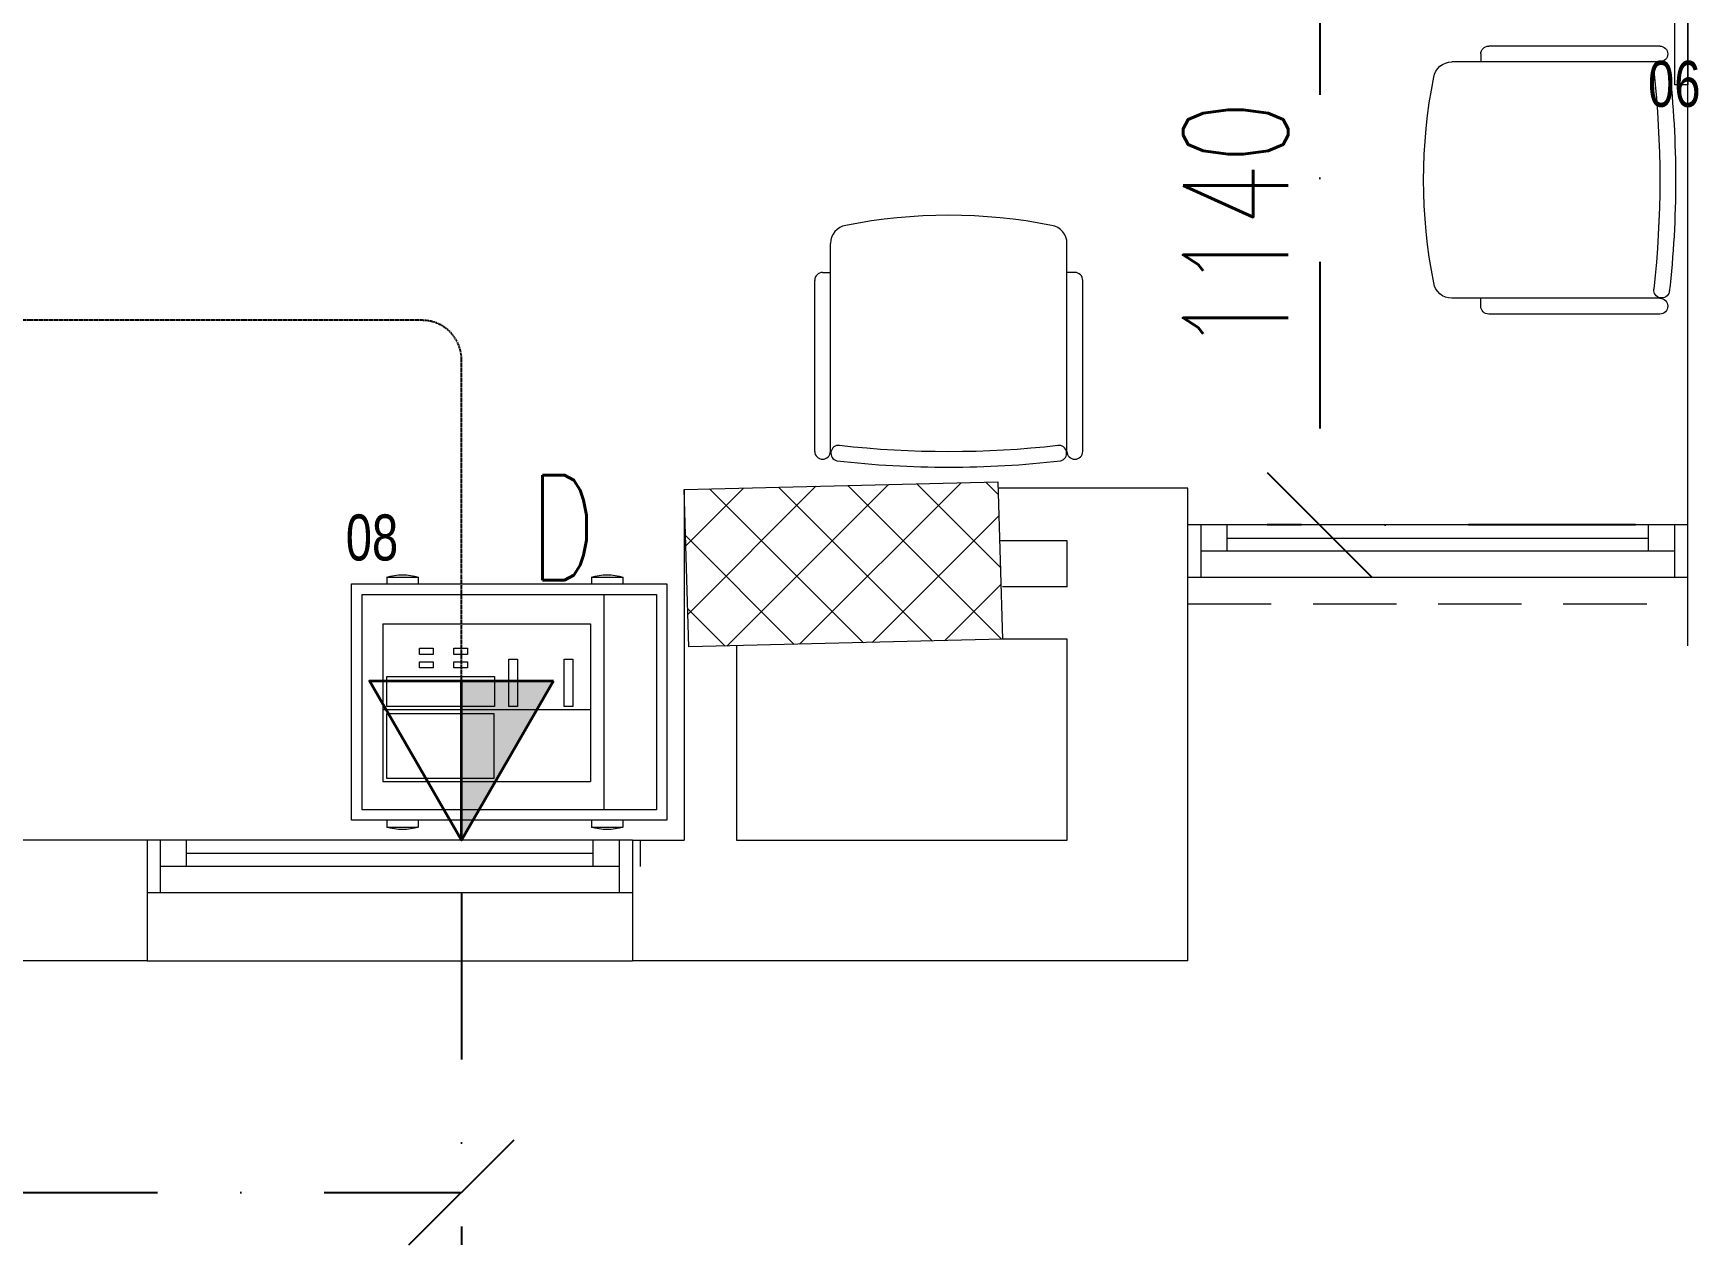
# Model space of a CAD drawing. Header units: inches. Extents: x -12418 to 57169, y -29325 to 19878.
# Drawn here: x 32801 to 35950, y -14238 to -11931 of the extents above; entities that cross this region are included whole.
import ezdxf

# ---------------------------------------------------------------- set-up
doc = ezdxf.new("R2010")
doc.units = ezdxf.units.IN
doc.header["$LTSCALE"] = 25
doc.header["$MEASUREMENT"] = 0
for name, pattern in [('00-Ground Floor$0$DASHED', [0.75, 0.5, -0.25]), ('00-Ground Floor$0$HIDDEN', [9.525, 6.35, -3.175]), ('00-Ground Floor$0$HIDDEN2', [0.1875, 0.125, -0.0625]), ('DASHDOT', [25.4, 12.7, -6.35, 0, -6.35]), ('HIDDEN', [9.525, 6.35, -3.175])]:
    doc.linetypes.add(name, pattern=pattern)
doc.layers.get('0').update_dxf_attribs({"color": 8})
doc.layers.get('Defpoints').update_dxf_attribs({"color": 8})
for name, color, linetype, lineweight in [('00-Ground Floor$0$72_EGR_EQP_TAG', 142, 'Continuous', 5), ('00-Ground Floor$0$Aluminum', 251, 'Continuous', 5), ('00-Ground Floor$0$C-HYDR-CTCH', 251, 'Continuous', 5), ('00-Ground Floor$0$Hatch', 254, 'Continuous', 5), ('00-Ground Floor$0$LOADING', 253, 'Continuous', 5), ('00-Ground Floor$0$Proj', 251, 'Continuous', 5), ('00-Ground Floor$0$Walls', 251, 'Continuous', 5), ('E-LITE-CLNG-CNDT', 6, 'DASHDOT', 35), ('T-DATA-DEVC-TYPE', 2, 'Continuous', 25), ('T-DATA-DIM', 251, 'DASHDOT', 25), ('T-DATA-DIM @ 100', 251, 'DASHDOT', 25), ('T-DATA-FLOR-COND', 40, 'HIDDEN', 25), ('T-DATA-WALL @ 100', 33, 'Continuous', 35)]:
    doc.layers.add(name, color=color, linetype=linetype, lineweight=lineweight)
doc.styles.add('00-Ground Floor$0$X3G_ENTITY_257CFD', font='swisscl.ttf', dxfattribs={"height": 200})
doc.styles.add('DC_Simplex', font='SIMPLEX.shx', dxfattribs={"width": 0.7})
doc.dimstyles.new('DevCad-MM', dxfattribs={"dimscale": 0.01, "dimtxt": 2, "dimasz": 2, "dimexe": 1, "dimexo": 1, "dimgap": 0.6, "dimtad": 1, "dimdec": 0, "dimrnd": 10, "dimzin": 1, "dimdsep": 46, "dimtxsty": 'DC_Simplex', "dimblk1": 'OBLIQUE', "dimblk2": 'OBLIQUE', "dimsah": 1, "dimcen": 3, "dimclrd": 256, "dimclre": 256, "dimclrt": 45, "dimadec": 0, "dimazin": 0, "dimtfac": 1, "dimtdec": 0, "dimtix": 1, "dimtmove": 2, "dimatfit": 2, "dimldrblk": 'OBLIQUE', "dimfxl": 1, "dimtolj": 1, "dimtzin": 0, "dimarcsym": 0})

# ---------------------------------------------------------------- blocks, each defined once
blk = doc.blocks.new('00-Ground Floor$0$GF21016-P')
at = {"layer": '00-Ground Floor$0$LOADING', "extrusion": (-1.24384e-09, -1.20261e-09, -1)}
for p, q in [((0.0128, 0.0179), (0.0128, 0.4136)), ((0.4628, 0.0179), (0.4628, 0.4136)), ((-0.0022, 0.3585), (0.0128, 0.3585)), ((0.4778, 0.3585), (0.4628, 0.3585)), ((-0.0172, 0.0179), (-0.0172, 0.3435)), ((0.4928, 0.0179), (0.4928, 0.3435)), ((0.4778, 0.0029), (0.4778, 0.0029))]:
    blk.add_line(p, q, dxfattribs=at)
for centre, radius, start, end in [((-0.2378, -0.5362), 1.0036, 78.7568, 101.2432), ((-0.0478, 0.4136), 0.035, 0, 80.6557), ((-0.4278, 0.4136), 0.035, 99.3443, 180), ((0.0022, 0.3435), 0.015, 0, 90), ((-0.4778, 0.3435), 0.015, 90, 180), ((0.0022, 0.0179), 0.015, 270, 0), ((0.0022, 0.0179), 0.015, 180, 270), ((-0.0284, 0.0145), 0.015, 284.3864, 95.5209), ((-0.2378, 1.8734), 1.8855, 263.5119, 276.4881), ((-0.2378, 1.8928), 1.8749, 263.6341, 276.3659), ((-0.4471, 0.0145), 0.015, 84.4791, 255.6136), ((-0.4778, 0.0179), 0.015, 270, 0), ((-0.4778, 0.0179), 0.015, 180, 270)]:
    blk.add_arc(centre, radius, start, end, dxfattribs=at)
blk = doc.blocks.new('00-Ground Floor$0$HF10647-P')
for p, q in [((0.6, 0.45), (0, 0.45)), ((0, 0.45), (0, 0)), ((0.0669, 0.45), (0.0669, 0.4629)), ((0.0669, 0.4629), (0.1269, 0.4629)), ((0.1269, 0.45), (0.1269, 0.4629)), ((0.4562, 0.45), (0.4562, 0.4629)), ((0.4562, 0.4629), (0.5162, 0.4629)), ((0.5162, 0.45), (0.5162, 0.4629)), ((0.6, 0), (0.6, 0.45)), ((0.02, 0.43), (0.02, 0.02)), ((0.58, 0.43), (0.02, 0.43)), ((0.58, 0.02), (0.58, 0.43)), ((0, 0), (0.6, 0)), ((0.02, 0.02), (0.58, 0.02)), ((0.0669, -0.0124), (0.0669, 0)), ((0.1269, -0.0124), (0.1269, 0)), ((0.4562, -0.0124), (0.4562, 0)), ((0.5162, -0.0124), (0.5162, 0)), ((0.0669, -0.0124), (0.1269, -0.0124)), ((0.4562, -0.0124), (0.5162, -0.0124))]:
    blk.add_line(p, q)
at = {"linetype": '00-Ground Floor$0$DASHED'}
blk.add_line((0.48, 0.02), (0.48, 0.43), dxfattribs=at)
for centre, start, end in [((0.0969, 0.3754), 71.0754, 108.9246), ((0.4862, 0.3754), 71.0754, 108.9246), ((0.0969, 0.0751), 251.0754, 288.9246), ((0.4862, 0.0751), 251.0754, 288.9246)]:
    blk.add_arc(centre, 0.0925, start, end)
blk = doc.blocks.new('00-Ground Floor$0$ME11129-P')
for p, q in [((0, 0.3), (0.395, 0.3)), ((0, 0), (0, 0.3)), ((0.395, 0), (0.395, 0.3)), ((0, 0.1631), (0.395, 0.1631)), ((0, 0), (0.395, 0))]:
    blk.add_line(p, q)
for points in [[(0.0075, 0.2943), (0.0075, 0.1703), (0.2112, 0.1703), (0.2112, 0.2943)], [(0.0075, 0.1574), (0.0075, 0.1), (0.2124, 0.1), (0.2124, 0.1574)], [(0.2393, 0.1574), (0.2393, 0.0673), (0.2557, 0.0673), (0.2557, 0.1574)], [(0.3447, 0.1574), (0.3447, 0.0673), (0.3611, 0.0673), (0.3611, 0.1574)], [(0.0696, 0.0837), (0.0696, 0.072), (0.0953, 0.072), (0.0953, 0.0837)], [(0.1351, 0.0837), (0.1351, 0.072), (0.1609, 0.072), (0.1609, 0.0837)], [(0.0696, 0.0579), (0.0696, 0.0462), (0.0953, 0.0462), (0.0953, 0.0579)], [(0.1351, 0.0579), (0.1351, 0.0462), (0.1609, 0.0462), (0.1609, 0.0579)]]:
    blk.add_lwpolyline(points, close=True)
blk = doc.blocks.new('00-Ground Floor$0$emergency trolley')
at = {"layer": '00-Ground Floor$0$LOADING', "lineweight": 0, "extrusion": (-8.32957e-23, -4.54131e-15, -1), "xscale": 1000, "yscale": 1000, "zscale": 1000, "rotation": 180.000000000946}
blk.add_blockref('00-Ground Floor$0$HF10647-P', (951241.3, -396513.1, 0), dxfattribs=at)
at = {"layer": '00-Ground Floor$0$LOADING', "linetype": '00-Ground Floor$0$HIDDEN2', "ltscale": 5000, "extrusion": (8.55145e-16, -4.19218e-15, -1), "xscale": 1000.000000000001, "yscale": 1000.000000000001, "zscale": 1000.000000000001, "rotation": 180.0001913008752}
blk.add_blockref('00-Ground Floor$0$ME11129-P', (951181.6, -396589.5, 0), dxfattribs=at)
blk = doc.blocks.new('00-Ground Floor$0$HF10037B-P')
at = {"layer": '00-Ground Floor$0$LOADING'}
for p, q in [((0.2459, 0.134), (0.1859, 0.134)), ((0.1859, 0.134), (0.1859, 0.109)), ((0.2459, 0.134), (0.2459, 0.109)), ((0.2459, 0.109), (0.1859, 0.109)), ((0, 0), (-0.0142, -0.0583)), ((0, 0), (0.0243, -0.0059)), ((0.0243, -0.0059), (0.01, -0.0642)), ((0.4071, -0.0094), (0.431, -0.0018)), ((0.4071, -0.0094), (0.4255, -0.0665)), ((0.431, -0.0018), (0.4493, -0.0589)), ((-0.0142, -0.0583), (0.01, -0.0642)), ((0.4069, -0.0417), (0.4165, -0.0387)), ((0.4255, -0.0665), (0.4493, -0.0589)), ((0.0524, -0.2725), (0.0674, -0.2525)), ((0.0524, -0.2725), (0.1004, -0.3085)), ((0.0674, -0.2525), (0.1154, -0.2885)), ((0.3125, -0.2897), (0.362, -0.2558)), ((0.3266, -0.3103), (0.3761, -0.2764)), ((0.3267, -0.268), (0.3323, -0.2763)), ((0.3761, -0.2764), (0.362, -0.2558)), ((0.1004, -0.3085), (0.1154, -0.2885)), ((0.3266, -0.3103), (0.3125, -0.2897))]:
    blk.add_line(p, q, dxfattribs=at)
for radius in [0.21, 0.1775]:
    blk.add_circle((0.2161, -0.1014), radius, dxfattribs=at)
for centre, radius, start, end in [((0.2159, 0.0465), 0.0925, 71.0754, 108.9246), ((0.2159, 0.1965), 0.0925, 251.0754, 288.9246), ((0.0779, -0.0499), 0.0925, 147.3419, 185.1912), ((-0.0678, -0.0143), 0.0925, 327.3419, 5.1912), ((0.4996, -0.0113), 0.0925, 178.8412, 216.6904), ((0.3568, -0.057), 0.0925, 358.8412, 36.6904), ((0.2161, -0.1014), 0.2, 303.6037, 17.3657), ((0.1289, -0.2205), 0.0925, 214.1875, 252.0368), ((0.0389, -0.3404), 0.0925, 34.1875, 72.0368), ((0.3867, -0.3449), 0.0925, 105.5121, 143.3614), ((0.3019, -0.2212), 0.0925, 285.5121, 323.3614)]:
    blk.add_arc(centre, radius, start, end, dxfattribs=at)
blk = doc.blocks.new('00-Ground Floor')
at = {"layer": '00-Ground Floor$0$Hatch'}
h = blk.add_hatch(dxfattribs=at)
h.set_pattern_fill('ANSI37', color=256, scale=30)
h.set_pattern_definition([(45, (-1981.42, -13099.68), (-67.35192, 67.35192), []), (135, (-1981.42, -13099.68), (-67.35192, -67.35192), [])])
h.paths.add_polyline_path([(48971.2, 8818.2), (48367.3, 8810.1), (48371.2, 8521.7), (48975.1, 8529.8)])
h.paths.add_polyline_path([(41810.5, 8810.5), (41227, 8805), (41207, 8513.7), (41790.5, 8519.1)])
h.paths.add_polyline_path([(27433.5, 8803.1), (26834.4, 8799), (26828.7, 8506), (27427.8, 8510)])
h.paths.add_polyline_path([(34618.7, 8805.3), (34017.5, 8797.8), (34009.3, 8512.1), (34610.5, 8519.6)])
h.paths.add_polyline_path([(20214.3, 8812.4), (19607.8, 8790.5), (19622.4, 8498), (20228.8, 8519.8)])
h.paths.add_polyline_path([(13477.7, 8802), (12255.7, 8825.9), (12249.3, 8529.8), (13471.3, 8505.8)])
h.paths.add_polyline_path([(13491.8, 1601.9), (12276.8, 1586.2), (12263.3, 1293.7), (13478.3, 1309.4)])
h.paths.add_polyline_path([(13465.7, -5591.3), (12262.6, -5607.3), (12256.9, -5900.3), (13460, -5884.3)])
h.paths.add_polyline_path([(13484.2, -12790), (12287.5, -12801.4), (12290.4, -13095.9), (13487, -13084.4)])
h.paths.add_polyline_path([(5849.2, -12787.9), (5245.6, -12791.6), (5256.3, -13077.1), (5859.8, -13073.4)])
h.paths.add_polyline_path([(5833.8, -5589.9), (5236.9, -5588.3), (5236.8, -5889.5), (5833.6, -5891)])
h.paths.add_polyline_path([(5843.6, 1599.7), (5224.3, 1600.9), (5213.7, 1298), (5833, 1296.7)])
h.paths.add_polyline_path([(5820.3, 8779.1), (5219.7, 8793.5), (5216, 8503.9), (5816.7, 8489.4)])
h.paths.add_polyline_path([(-1378.8, 8777.2), (-1981.4, 8799.9), (-1979.5, 8511.6), (-1376.9, 8488.9)])
h.paths.add_polyline_path([(-1371.1, -5601.1), (-1973.1, -5608.1), (-1969.7, -5899.7), (-1367.7, -5892.7)])
h.paths.add_polyline_path([(-1353.5, -12795.7), (-1951.9, -12796.7), (-1947.1, -13097.4), (-1348.7, -13096.4)])
h.paths.add_polyline_path([(20233.2, -12782.5), (19627.5, -12795.4), (19633.2, -13096.6), (20238.9, -13083.7)])
h.paths.add_polyline_path([(20226.6, -5590), (19632.3, -5607.6), (19634.4, -5904.1), (20228.7, -5886.6)])
h.paths.add_polyline_path([(20217.9, 1618), (19619, 1610.4), (19623, 1310.2), (20221.9, 1317.9)])
h.paths.add_polyline_path([(27418.3, 1602.8), (26816.3, 1607.5), (26820.6, 1315.3), (27422.5, 1310.7)])
h.paths.add_polyline_path([(27422, -5579.9), (26818.1, -5597.5), (26831.6, -5897.5), (27431.7, -5876.5)])
h.paths.add_polyline_path([(27438.1, -12795.9), (26834.3, -12789.3), (26831.9, -13075), (27435.7, -13081.6)])
h.paths.add_polyline_path([(34636.6, -12785.4), (34039.3, -12800), (34048.3, -13099.7), (34645.6, -13085.1)])
h.paths.add_polyline_path([(34629.3, -5597.1), (34028, -5595.2), (34029.2, -5892.4), (34630.4, -5894.3)])
h.paths.add_polyline_path([(34592.8, 1606.7), (34012, 1611.4), (34031.7, 1321.6), (34612.5, 1316.9)])
h.paths.add_polyline_path([(41796.2, 1606), (41198.6, 1619.8), (41200.6, 1327.8), (41798.2, 1314.1)])
h.paths.add_polyline_path([(41797.2, -5592.6), (41228.8, -5600.2), (41230.6, -5894.3), (41799, -5886.7)])
h.paths.add_polyline_path([(41834.3, -12789.7), (41229, -12792.4), (41230.4, -13096.9), (41835.6, -13094.3)])
h.paths.add_polyline_path([(49008.5, -12790.2), (48420.5, -12774.1), (48407.3, -13081.4), (48995.3, -13097.4)])
h.paths.add_polyline_path([(48992.7, -5590.8), (48389.5, -5589.7), (48387.5, -5886.2), (48990.7, -5887.3)])
at = {"layer": '00-Ground Floor$0$Aluminum'}
for p, q in [((35949.5, -12867.4, 0), (34998.1, -12867.4, 0)), ((35023.1, -12967.4, 0), (35023.1, -12867.4, 0)), ((35073.1, -12917.4, 0), (35073.1, -12867.4, 0)), ((35874.5, -12917.4, 0), (35874.5, -12867.4, 0)), ((35924.5, -12967.4, 0), (35924.5, -12867.4, 0)), ((35073.1, -12892.4, 0), (35874.5, -12892.4, 0)), ((35924.5, -12917.4, 0), (35023.1, -12917.4, 0)), ((35949.5, -12967.4, 0), (34998.1, -12967.4, 0)), ((33941.3, -13467.4, 0), (33017.9, -13467.4, 0)), ((33042.9, -13567.4, 0), (33042.9, -13467.4, 0)), ((33092.9, -13517.4, 0), (33092.9, -13467.4, 0)), ((33866.3, -13517.4, 0), (33866.3, -13467.4, 0)), ((33916.3, -13567.4, 0), (33916.3, -13467.4, 0)), ((33956.7, -13517.4, 0), (33956.7, -13467.4, 0)), ((33092.9, -13492.4, 0), (33866.3, -13492.4, 0)), ((33916.3, -13517.4, 0), (33042.9, -13517.4, 0)), ((33941.3, -13567.4, 0), (33017.9, -13567.4, 0)), ((33017.9, -13697.4, 0), (33941.3, -13697.4, 0))]:
    blk.add_line(p, q, dxfattribs=at)
at = {"layer": '00-Ground Floor$0$C-HYDR-CTCH', "flags": 128}
blk.add_lwpolyline([(34636.6, -12785.4), (34645.6, -13085.1), (34048.3, -13099.7), (34039.3, -12800), (34636.6, -12785.4)], dxfattribs=at)
at = {"layer": '00-Ground Floor$0$LOADING', "elevation": 0}
blk.add_lwpolyline([(35949.5, -12029.5), (35924.5, -12029.5), (35924.5, -11523.5), (35949.5, -11523.5), (35949.5, -12029.5)], dxfattribs=at)
at = {"layer": '00-Ground Floor$0$Proj', "linetype": '00-Ground Floor$0$HIDDEN'}
blk.add_line((34998.1, -13017.4, 0), (35949.5, -13017.4, 0), dxfattribs=at)
at = {"layer": '00-Ground Floor$0$Walls'}
for p, q in [((35949.5, -13097.4, 0), (35949.5, -10317.4, 0)), ((34039.3, -12800), (34039.3, -13467.4, 0)), ((34998.1, -12797.4, 0), (34637, -12797.4, 0)), ((34998.1, -13697.4, 0), (34998.1, -12797.4, 0)), ((34998.1, -13697.4, 0), (34998.1, -12797.4, 0)), ((34768.1, -12897.4, 0), (34640, -12897.4, 0)), ((34768.1, -12985.1, 0), (34768.1, -12897.4, 0)), ((34768.1, -12985.1, 0), (34645.6, -12985.1)), ((34139.3, -13097.5, 0), (34139.3, -13467.4, 0)), ((34768.1, -13085.1, 0), (34645.6, -13085.1)), ((34768.1, -13467.4, 0), (34768.1, -13085.1, 0)), ((33017.9, -13467.4, 0), (31449.5, -13467.4, 0)), ((33017.9, -13467.4, 0), (33017.9, -13697.4, 0)), ((33941.3, -13467.4, 0), (34039.3, -13467.4, 0)), ((33941.3, -13467.4, 0), (33941.3, -13697.4, 0)), ((34139.3, -13467.4, 0), (34768.1, -13467.4, 0)), ((33017.9, -13697.4, 0), (31049.5, -13697.4, 0)), ((34998.1, -13697.4, 0), (33941.3, -13697.4, 0)), ((34998.1, -13697.4, 0), (34031.7, -13697.4, 0))]:
    blk.add_line(p, q, dxfattribs=at)
at = {"layer": '00-Ground Floor$0$LOADING', "color": 1, "extrusion": (1.86519e-05, 4.75185e-05, 1), "xscale": 1000.000000000002, "yscale": 1000.000000000002, "zscale": -1000.000000000011, "rotation": 89.9999749024569}
blk.add_blockref('00-Ground Floor$0$GF21016-P', (35914, -12448.7, 0), dxfattribs=at)
at = {"layer": '00-Ground Floor$0$LOADING', "extrusion": (2.75759e-10, 1.16581e-09, -1), "xscale": -999.9999999999997, "yscale": 999.9999999999998, "zscale": 999.9999999999998, "rotation": 334.2186874640738}
blk.add_blockref('00-Ground Floor$0$HF10037B-P', (-32318.4, -12345.3, 0), dxfattribs=at)
at = {"layer": '00-Ground Floor$0$LOADING', "color": 1, "extrusion": (-2.67576e-11, 2.24019e-05, 1), "xscale": -1000.000000000003, "yscale": 1000.000000000003, "zscale": -1000.000000000003, "rotation": 2.511235307700588e-05}
blk.add_blockref('00-Ground Floor$0$GF21016-P', (34780.8, -12745.3, -0.3), dxfattribs=at)
at = {"layer": '00-Ground Floor$0$LOADING'}
blk.add_blockref('00-Ground Floor$0$emergency trolley', (984648.1, 383533.6, 0), dxfattribs=at)
at = {"layer": '00-Ground Floor$0$72_EGR_EQP_TAG', "char_height": 87.47, "attachment_point": 2, "style": '00-Ground Floor$0$X3G_ENTITY_257CFD'}
for s, insert in [('06', (35923.6, -11984, 0)), ('08', (33445.6, -12847.5, 0))]:
    blk.add_mtext(s, dxfattribs=dict(at, insert=insert))
blk = doc.blocks.new('*U37')
blk.add_hatch(color=254).paths.add_polyline_path([(-1.75, -3.031), (0, -3.031), (0, 0)])
blk.add_line((0, 0), (0, -3.031))
blk.add_lwpolyline([(-1.75, -3.031), (0, 0), (1.75, -3.031)], close=True)
at = {"layer": 'T-DATA-DEVC-TYPE', "style": 'DC_Simplex', "width": 0.7, "flags": 8}
blk.add_attdef('DC_TYPE', (2.682, 5.634), '', height=2, rotation=360, dxfattribs=at)
blk = doc.blocks.new('_OBLIQUE')
at = {"color": 0, "linetype": 'ByBlock'}
blk.add_line((-0.5, -0.5), (0.5, 0.5), dxfattribs=at)
blk = doc.blocks.new('*D170')
at = {"layer": 'Defpoints', "color": 0, "transparency": 16777216}
for p in [(31449.5, -13467.4, 0), (33616, -13467.6, 0), (33616, -14137.9)]:
    blk.add_point(p, dxfattribs=at)
at = {"layer": 'T-DATA-DIM', "lineweight": -2, "transparency": 16777216}
for p, q in [((31449.5, -13567.4), (31449.5, -14237.9)), ((33616, -13567.6), (33616, -14237.9)), ((31449.5, -14137.9), (33616, -14137.9))]:
    blk.add_line(p, q, dxfattribs=at)
at = {"layer": 'T-DATA-DIM', "lineweight": -2, "transparency": 16777216, "xscale": 200, "yscale": 200, "zscale": 200, "rotation": 180}
blk.add_blockref('_OBLIQUE', (31449.5, -14137.9), dxfattribs=at)
at = {"layer": 'T-DATA-DIM', "lineweight": -2, "transparency": 16777216, "xscale": 200, "yscale": 200, "zscale": 200}
blk.add_blockref('_OBLIQUE', (33616, -14137.9), dxfattribs=at)
at = {"layer": 'T-DATA-DIM', "color": 45, "transparency": 16777216, "insert": (32532.7, -13977.9), "char_height": 200, "attachment_point": 5, "style": 'DC_Simplex'}
blk.add_mtext('\\A1;2170', dxfattribs=at)
blk = doc.blocks.new('*D171')
at = {"layer": 'Defpoints', "color": 0, "transparency": 16777216}
for p in [(35949.5, -11731.3, 0), (35248.9, -12867.4), (35949.5, -12867.4, 0)]:
    blk.add_point(p, dxfattribs=at)
at = {"layer": 'T-DATA-DIM', "lineweight": -2, "transparency": 16777216}
for p, q in [((35849.5, -11731.3), (35148.9, -11731.3)), ((35248.9, -11731.3), (35248.9, -12867.4)), ((35849.5, -12867.4), (35148.9, -12867.4))]:
    blk.add_line(p, q, dxfattribs=at)
at = {"layer": 'T-DATA-DIM', "lineweight": -2, "transparency": 16777216, "xscale": 200, "yscale": 200, "zscale": 200}
for p, rotation in [((35248.9, -11731.3), 90), ((35248.9, -12867.4), 270)]:
    blk.add_blockref('_OBLIQUE', p, dxfattribs=dict(at, rotation=rotation))
at = {"layer": 'T-DATA-DIM', "color": 45, "transparency": 16777216, "insert": (35088.9, -12299.4), "char_height": 200, "attachment_point": 5, "rotation": 90, "style": 'DC_Simplex'}
blk.add_mtext('\\A1;1140', dxfattribs=at)

msp = doc.modelspace()

# ---------------------------------------------------------------- linework, layer by layer
at = {"layer": 'T-DATA-FLOR-COND', "ltscale": 0.01, "elevation": 0}
msp.add_lwpolyline([(33616, -13164.3), (33616, -12552.9, 0.414214), (33541, -12477.9), (31752.6, -12477.9)], format="xyb", dxfattribs=at)

# ---------------------------------------------------------------- block references
at = {"layer": 'E-LITE-CLNG-CNDT'}
msp.add_blockref('00-Ground Floor', (0, 0), dxfattribs=at)
at = {"layer": 'T-DATA-WALL @ 100'}
ref = msp.add_blockref('*U37', (33616, -13467.4, 0), dxfattribs=dict(at, xscale=100, yscale=100, zscale=100, rotation=180))
ref.add_attrib('DC_TYPE', 'D', (33745.8, -12972.5, 0), dxfattribs={"layer": 'T-DATA-DEVC-TYPE', "height": 200, "style": 'DC_Simplex', "width": 0.7, "flags": 8})

# ---------------------------------------------------------------- dimensions: what is measured, and where the dimension line sits
at = {"layer": 'T-DATA-DIM @ 100'}
dim = msp.add_linear_dim(base=(35248.9, -12867.4), p1=(35949.5, -11731.3, 0), p2=(35949.5, -12867.4, 0), angle=90, dimstyle='DevCad-MM', override={"dimscale": 100, "dimtix": 1, "dimtofl": 1, "dimtmove": 2, "dimatfit": 2}, dxfattribs=at)
dim.commit()
dim.dimension.update_dxf_attribs({"geometry": '*D171', "text_midpoint": (35088.9, -12299.4)})
dim = msp.add_linear_dim(base=(33615.9844, -14137.9205), p1=(31449.506, -13467.4271, 0), p2=(33615.9844, -13467.6156, 0), dimstyle='DevCad-MM', override={"dimscale": 100, "dimtix": 1, "dimtofl": 1, "dimtmove": 2, "dimatfit": 2}, dxfattribs=at)
dim.commit()
dim.dimension.update_dxf_attribs({"geometry": '*D170', "text_midpoint": (32532.7452, -13977.9205)})

doc.saveas('drawing.dxf')
